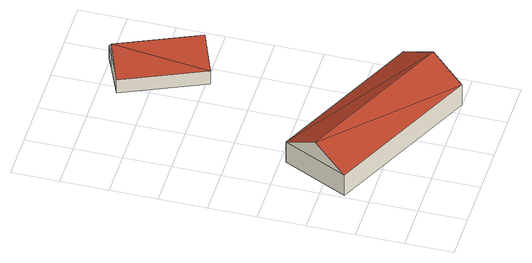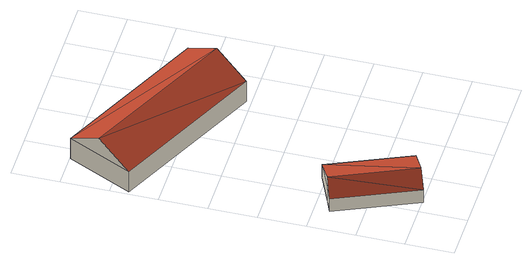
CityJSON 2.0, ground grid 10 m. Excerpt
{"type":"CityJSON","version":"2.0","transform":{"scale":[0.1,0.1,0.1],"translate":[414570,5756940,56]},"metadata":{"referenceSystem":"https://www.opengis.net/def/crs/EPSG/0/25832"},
"CityObjects":{
"building1":{"type":"Building","attributes":{"Gemeindeschluessel":"05570044","Geometrietyp2DReferenz":"3000","function":"31001_2700","roofType":"5000","measuredHeight":9.57},"geometry":[{"type":"Solid","lod":"2","boundaries":[[[[0,1,2,3]],[[4,5,1,0]],[[6,7,5,4]],[[3,2,7,6]],[[8,4,0]],[[0,9,8]],[[6,8,9]],[[9,3,6]],[[3,9,0]],[[4,8,6]],[[1,5,7,2]]]],"semantics":{"surfaces":[{"type":"WallSurface"},{"type":"RoofSurface"},{"type":"GroundSurface"}],"values":[[0,0,0,0,1,1,1,1,0,0,2]]}}]},
"building2":{"type":"Building","attributes":{"Gemeindeschluessel":"05570044","Geometrietyp2DReferenz":"3000","function":"31001_2700","roofType":"3100","measuredHeight":6.39},"geometry":[{"type":"Solid","lod":"2","boundaries":[[[[10,11,12,13]],[[14,15,11,10]],[[16,17,15,14]],[[18,19,17,16]],[[20,21,19,18]],[[13,12,21,20]],[[13,20,22]],[[23,22,20]],[[24,22,23,14]],[[25,16,14,23]],[[25,18,16]],[[25,23,20,18]],[[24,14,10]],[[22,24,10,13]],[[11,15,17,19,21,12]]]],"semantics":{"surfaces":[{"type":"WallSurface"},{"type":"RoofSurface"},{"type":"GroundSurface"}],"values":[[0,0,0,0,0,0,1,1,1,1,0,0,0,0,2]]}}]}
},
"vertices":[
[74,289,60],[74,289,8],[8,152,8],[8,152,60],[393,138,60],[393,138,8],[327,1,60],[327,1,8],[360,68,103],[41,220,103],
[321,521,44],[321,521,11],[349,533,11],[349,533,44],[255,492,44],[255,492,11],[181,662,44],[181,662,11],[247,691,44],[247,691,11],[275,703,44],[275,703,11],[322,521,75],[248,691,75],[321,521,75],[247,691,75]
]}
